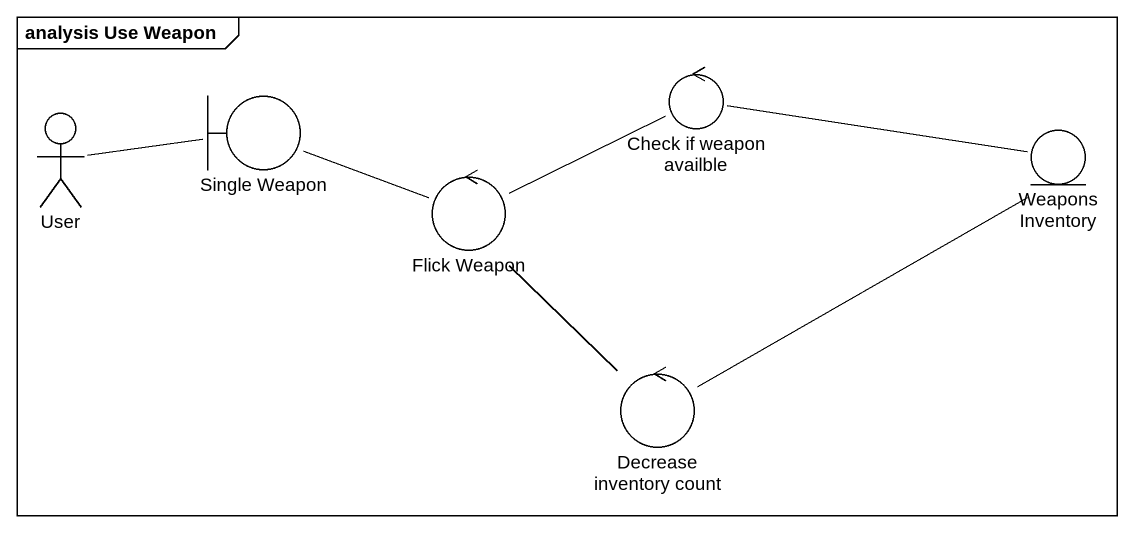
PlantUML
@startuml
mainframe analysis Use Weapon
control "Check if weapon availble" as Check_if_weapon_availble
actor User
boundary "Single Weapon" as Single_Weapon
entity "Weapons Inventory" as Weapons_Inventory
control "Flick Weapon" as Flick_Weapon
control "Decrease inventory count" as Decrease_inventory_count
Check_if_weapon_availble -right- Weapons_Inventory
User -right- Single_Weapon
Single_Weapon -right- Flick_Weapon
Flick_Weapon -right- Check_if_weapon_availble
Flick_Weapon -- Decrease_inventory_count
Decrease_inventory_count -up- Weapons_Inventory
@enduml
